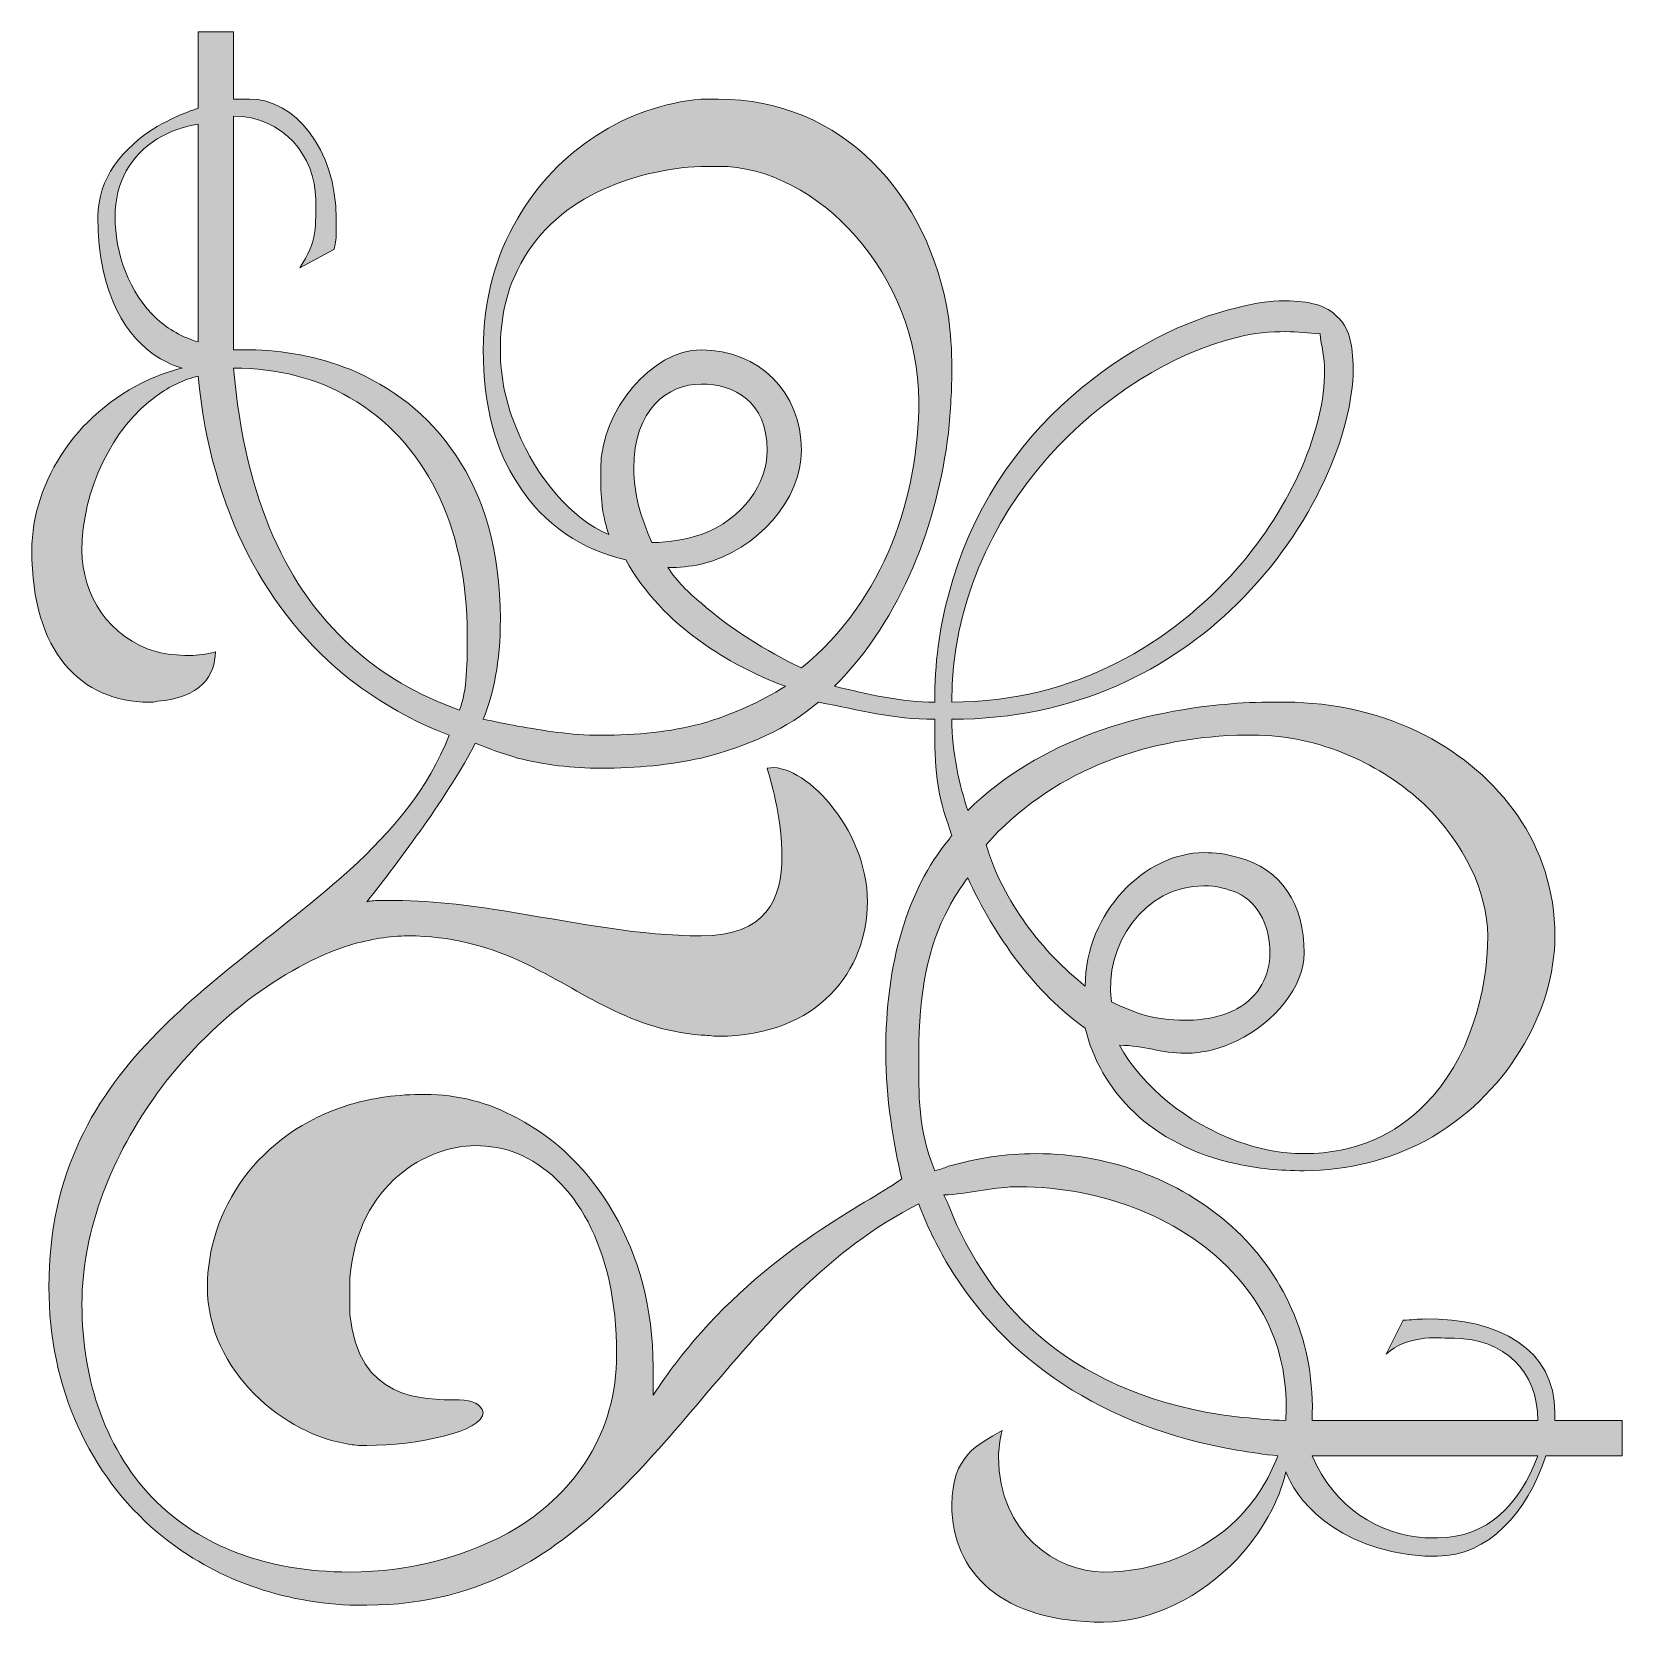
# Model space of a CAD drawing. Header units: inches. Extents: x -140 to 735, y -17 to 858.
import ezdxf

# ---------------------------------------------------------------- set-up
doc = ezdxf.new("R2010")
doc.units = ezdxf.units.IN
doc.header["$MEASUREMENT"] = 0
doc.layers.add('图层 1', color=7, linetype='Continuous')

msp = doc.modelspace()

# ---------------------------------------------------------------- hatches: boundary and pattern name
at = {"layer": '图层 1', "true_color": 0xffffff}
h = msp.add_hatch(color=7, dxfattribs=at)
h.dxf.hatch_style = 2
edge = h.paths.add_edge_path()
edge.add_spline(control_points=[(-140.3, 572.71), (-140.3, 516.85), (-113.32, 489.23), (-75.65, 489.23), (-74.39, 489.23), (-72.52, 489.23), (-71.26, 489.85), (-47.41, 491.11), (-39.25, 504.29), (-39.25, 516.85), (-44.9, 515.59), (-48.03, 514.96), (-53.69, 514.96), (-59.96, 514.96), (-66.24, 515.59), (-71.26, 516.85), (-98.25, 524.37), (-112.69, 548.86), (-112.69, 572.71), (-112.69, 605.34), (-96.37, 640.5), (-71.26, 658.07), (-64.35, 663.09), (-56.82, 666.85), (-48.67, 668.74), (-41.76, 594.05), (-10.37, 537.56), (34.82, 501.78), (51.76, 488.6), (69.96, 478.55), (89.42, 471.03), (78.12, 441.52), (58.04, 418.3), (34.82, 396.96), (1.55, 366.82), (-38.62, 340.47), (-71.26, 307.2), (-105.16, 272.68), (-130.89, 230.63), (-130.89, 167.23), (-130.89, 111.36), (-108.29, 63.66), (-71.26, 32.28), (-43.02, 8.43), (-6.61, -6.02), (34.82, -7.89), (37.95, -7.89), (41.09, -7.89), (44.23, -7.89), (76.25, -7.89), (103.23, -0.37), (127.09, 12.19), (166.62, 33.53), (197.39, 68.68), (228.14, 105.08), (262.66, 145.88), (298.44, 187.94), (348.03, 213.04), (352.42, 201.12), (358.07, 189.82), (364.35, 179.15), (395.11, 127.68), (449.08, 90.02), (523.15, 77.47), (530.68, 76.2), (538.22, 74.96), (545.74, 74.33), (540.72, 61.15), (533.2, 49.21), (523.15, 39.18), (504.95, 21.6), (479.22, 10.3), (449.71, 10.3), (423.98, 10.3), (391.96, 31.65), (391.96, 73.7), (391.96, 78.09), (392.6, 82.49), (393.85, 88.14), (380.67, 80.6), (366.23, 74.33), (366.23, 47.34), (366.23, 9.68), (393.85, -17.31), (449.71, -17.31), (476.7, -17.31), (503.69, -2.88), (523.15, 17.21), (536.33, 31.65), (546.37, 48.59), (550.14, 65.54), (554.53, 52.36), (576.5, 22.23), (626.73, 19.09), (628.6, 19.09), (631.12, 19.09), (633.62, 19.09), (661.24, 19.09), (683.21, 42.94), (693.25, 74.33), (693.25, 74.33), (735.3, 74.33), (735.3, 74.33), (735.3, 74.33), (735.3, 93.79), (735.3, 93.79), (735.3, 93.79), (698.27, 93.79), (698.27, 93.79), (698.27, 93.79), (698.27, 98.18), (698.27, 98.18), (698.27, 132.7), (667.52, 150.27), (626.73, 149.64), (622.95, 149.64), (619.18, 149.02), (614.79, 149.02), (614.79, 149.02), (605.37, 130.19), (605.37, 130.19), (611.02, 135.84), (618.56, 137.73), (626.73, 138.99), (632.98, 139.61), (638.64, 138.99), (643.04, 138.99), (670.02, 138.99), (688.85, 120.77), (688.85, 93.79), (688.85, 93.79), (626.73, 93.79), (626.73, 93.79), (626.73, 93.79), (564.57, 93.79), (564.57, 93.79), (566.46, 135.84), (550.14, 172.25), (523.15, 197.98), (494.9, 224.97), (454.74, 240.66), (412.68, 240.66), (395.11, 240.66), (380.04, 238.15), (364.35, 233.75), (361.83, 232.5), (359.33, 231.88), (356.81, 231.26), (347.4, 254.47), (348.02, 272.05), (348.02, 295.91), (348.02, 328.53), (353.05, 355.53), (364.35, 375.62), (367.49, 381.89), (371.25, 387.54), (375.02, 392.57), (389.45, 360.56), (412.68, 328.53), (439.67, 309.71), (447.83, 275.81), (475.45, 245.06), (523.15, 235.02), (534.45, 232.5), (546.37, 231.25), (560.18, 231.25), (584.66, 231.25), (607.26, 237.52), (626.73, 247.57), (671.29, 272.05), (698.27, 318.5), (698.27, 360.56), (698.27, 410.77), (667.52, 449.67), (626.73, 471.03), (603.5, 482.94), (576.5, 489.23), (550.14, 489.23), (541.35, 489.23), (532.56, 489.23), (523.15, 488.6), (470.42, 484.83), (414.57, 468.5), (375.02, 429.6), (370.62, 442.78), (366.23, 461.61), (366.23, 479.81), (434.64, 479.81), (486.74, 507.43), (523.15, 543.21), (565.83, 585.26), (587.17, 638.61), (587.17, 672.5), (587.17, 686.32), (584.66, 696.36), (578.38, 701.38), (572.74, 707.66), (563.32, 710.17), (549.51, 710.17), (541.35, 710.17), (532.56, 708.91), (523.15, 706.41), (467.28, 693.22), (388.19, 641.12), (364.35, 548.22), (359.33, 530.03), (356.81, 510.56), (356.81, 489.23), (338.61, 489.23), (319.78, 493.62), (301.58, 498.01), (339.24, 535.68), (358.07, 587.77), (364.35, 637.36), (365.6, 649.91), (366.23, 661.83), (366.23, 673.14), (366.23, 683.18), (365.6, 692.59), (364.35, 701.38), (353.68, 768.53), (305.97, 821.27), (237.56, 821.27), (234.43, 821.27), (231.27, 821.27), (228.14, 821.27), (187.34, 817.5), (149.05, 793.65), (127.09, 755.36), (115.16, 735.28), (108.25, 710.8), (108.25, 683.18), (108.25, 651.79), (115.16, 627.94), (127.09, 609.74), (141.52, 586.52), (163.49, 572.71), (186.71, 567.68), (196.76, 549.48), (211.2, 534.42), (228.14, 522.49), (241.95, 512.45), (257.65, 504.29), (274.59, 498.01), (260.78, 489.23), (245.08, 482.31), (228.14, 477.29), (211.2, 472.9), (193, 471.03), (172.9, 471.03), (155.96, 471.03), (142.15, 473.53), (127.09, 476.04), (120.8, 477.29), (114.54, 478.55), (108.25, 479.81), (113.9, 493.62), (117.67, 511.19), (117.67, 535.04), (117.67, 610.99), (80.01, 653.67), (34.82, 672.5), (17.24, 679.41), (-2.22, 683.18), (-20.42, 683.18), (-20.42, 683.18), (-29.21, 683.18), (-29.21, 683.18), (-29.21, 683.18), (-29.21, 811.86), (-29.21, 811.86), (-2.22, 811.86), (15.98, 789.88), (15.98, 766.04), (15.98, 752.23), (17.24, 742.81), (7.2, 728.38), (7.2, 728.38), (26.03, 738.42), (26.03, 738.42), (26.66, 740.92), (27.28, 744.07), (27.28, 747.2), (27.28, 747.2), (27.28, 755.36), (27.28, 755.36), (27.28, 794.28), (4.06, 821.27), (-20.42, 821.27), (-20.42, 821.27), (-29.21, 821.27), (-29.21, 821.27), (-29.21, 821.27), (-29.21, 858.31), (-29.21, 858.31), (-29.21, 858.31), (-48.67, 858.31), (-48.67, 858.31), (-48.67, 858.31), (-48.67, 816.25), (-48.67, 816.25), (-56.82, 813.74), (-64.35, 809.97), (-71.26, 806.21), (-90.72, 794.28), (-103.9, 777.33), (-103.9, 756.62), (-103.9, 712.05), (-86.96, 689.45), (-71.26, 679.41), (-66.24, 676.27), (-61.85, 674.39), (-57.45, 673.14), (-62.48, 671.88), (-66.87, 670.63), (-71.26, 668.74), (-114.58, 651.17), (-140.3, 611), (-140.3, 572.71)], knot_values=[0, 0, 0, 0, 1, 1, 1, 2, 2, 2, 3, 3, 3, 4, 4, 4, 5, 5, 5, 6, 6, 6, 7, 7, 7, 8, 8, 8, 9, 9, 9, 10, 10, 10, 11, 11, 11, 12, 12, 12, 13, 13, 13, 14, 14, 14, 15, 15, 15, 16, 16, 16, 17, 17, 17, 18, 18, 18, 19, 19, 19, 20, 20, 20, 21, 21, 21, 22, 22, 22, 23, 23, 23, 24, 24, 24, 25, 25, 25, 26, 26, 26, 27, 27, 27, 28, 28, 28, 29, 29, 29, 30, 30, 30, 31, 31, 31, 32, 32, 32, 33, 33, 33, 34, 34, 34, 35, 35, 35, 36, 36, 36, 37, 37, 37, 38, 38, 38, 39, 39, 39, 40, 40, 40, 41, 41, 41, 42, 42, 42, 43, 43, 43, 44, 44, 44, 45, 45, 45, 46, 46, 46, 47, 47, 47, 48, 48, 48, 49, 49, 49, 50, 50, 50, 51, 51, 51, 52, 52, 52, 53, 53, 53, 54, 54, 54, 55, 55, 55, 56, 56, 56, 57, 57, 57, 58, 58, 58, 59, 59, 59, 60, 60, 60, 61, 61, 61, 62, 62, 62, 63, 63, 63, 64, 64, 64, 65, 65, 65, 66, 66, 66, 67, 67, 67, 68, 68, 68, 69, 69, 69, 70, 70, 70, 71, 71, 71, 72, 72, 72, 73, 73, 73, 74, 74, 74, 75, 75, 75, 76, 76, 76, 77, 77, 77, 78, 78, 78, 79, 79, 79, 80, 80, 80, 81, 81, 81, 82, 82, 82, 83, 83, 83, 84, 84, 84, 85, 85, 85, 86, 86, 86, 87, 87, 87, 88, 88, 88, 89, 89, 89, 90, 90, 90, 91, 91, 91, 92, 92, 92, 93, 93, 93, 94, 94, 94, 95, 95, 95, 96, 96, 96, 97, 97, 97, 98, 98, 98, 99, 99, 99, 100, 100, 100, 101, 101, 101, 102, 102, 102, 103, 103, 103, 104, 104, 104, 105, 105, 105, 106, 106, 106, 106], degree=3, periodic=1)
edge = h.paths.add_edge_path()
edge.add_spline(control_points=[(626.73, 74.34), (626.73, 74.34), (688.86, 74.34), (688.86, 74.34), (678.82, 47.34), (661.24, 29.14), (633.62, 29.14), (631.12, 29.14), (628.6, 29.14), (626.73, 29.14), (600.98, 31.02), (577.13, 45.46), (564.57, 74.34), (564.57, 74.34), (626.73, 74.34), (626.73, 74.34)], knot_values=[0, 0, 0, 0, 1, 1, 1, 2, 2, 2, 3, 3, 3, 4, 4, 4, 5, 5, 5, 5], degree=3, periodic=1)
edge = h.paths.add_edge_path()
edge.add_spline(control_points=[(364.35, 218.07), (376.9, 218.7), (390.08, 222.46), (403.26, 222.46), (448.45, 222.46), (494.9, 204.88), (523.15, 172.87), (541.35, 152.8), (552.03, 125.8), (550.14, 93.79), (540.72, 93.79), (531.94, 95.04), (523.15, 95.67), (434.02, 106.97), (386.95, 154.67), (364.35, 212.42), (363.72, 214.3), (362.47, 216.19), (361.83, 218.07), (362.47, 218.07), (363.72, 218.07), (364.35, 218.07)], knot_values=[0, 0, 0, 0, 1, 1, 1, 2, 2, 2, 3, 3, 3, 4, 4, 4, 5, 5, 5, 6, 6, 6, 7, 7, 7, 7], degree=3, periodic=1)
edge = h.paths.add_edge_path()
edge.add_spline(control_points=[(504.95, 388.18), (511.85, 388.18), (518.13, 386.29), (523.15, 384.41), (536.33, 378.13), (541.35, 364.32), (541.35, 351.14), (541.35, 339.2), (535.71, 327.29), (523.15, 320.38), (516.25, 316.61), (506.84, 314.11), (494.9, 314.11), (476.7, 314.11), (467.91, 317.87), (454.11, 324.15), (449.71, 355.53), (472.3, 388.18), (504.95, 388.18)], knot_values=[0, 0, 0, 0, 1, 1, 1, 2, 2, 2, 3, 3, 3, 4, 4, 4, 5, 5, 5, 6, 6, 6, 6], degree=3, periodic=1)
edge = h.paths.add_edge_path()
edge.add_spline(control_points=[(523.15, 471.03), (526.29, 471.03), (528.8, 471.03), (531.94, 471.03), (569.6, 471.03), (602.87, 454.7), (626.73, 432.73), (648.06, 411.39), (661.24, 385.02), (661.24, 360.56), (661.24, 329.79), (651.2, 292.13), (626.73, 267.66), (610.4, 251.33), (589.06, 240.66), (560.18, 240.66), (547.63, 240.66), (535.08, 243.17), (523.15, 247.57), (495.53, 257.61), (471.06, 277.7), (458.5, 300.3), (472.31, 300.3), (481.09, 295.91), (494.9, 295.91), (504.32, 295.91), (514.36, 298.41), (523.15, 302.8), (543.87, 312.84), (560.18, 332.31), (560.18, 351.14), (560.18, 377.5), (548.27, 397.58), (523.15, 403.86), (517.49, 405.75), (511.23, 406.38), (504.95, 406.38), (472.94, 406.38), (439.67, 373.74), (439.67, 332.93), (416.44, 351.14), (394.48, 379.38), (385.06, 410.77), (420.21, 450.31), (470.43, 469.14), (523.15, 471.03)], knot_values=[0, 0, 0, 0, 1, 1, 1, 2, 2, 2, 3, 3, 3, 4, 4, 4, 5, 5, 5, 6, 6, 6, 7, 7, 7, 8, 8, 8, 9, 9, 9, 10, 10, 10, 11, 11, 11, 12, 12, 12, 13, 13, 13, 14, 14, 14, 15, 15, 15, 15], degree=3, periodic=1)
edge = h.paths.add_edge_path()
edge.add_spline(control_points=[(523.15, 690.08), (532.56, 692.6), (541.98, 693.23), (550.14, 693.23), (556.42, 693.23), (562.7, 692.6), (568.97, 691.97), (569.6, 685.69), (571.49, 678.79), (571.49, 671.88), (571.49, 639.87), (553.91, 597.81), (523.15, 562.67), (487.38, 521.87), (434.03, 489.23), (366.23, 489.23), (366.23, 596.56), (454.11, 673.14), (523.15, 690.08)], knot_values=[0, 0, 0, 0, 1, 1, 1, 2, 2, 2, 3, 3, 3, 4, 4, 4, 5, 5, 5, 6, 6, 6, 6], degree=3, periodic=1)
edge = h.paths.add_edge_path()
edge.add_spline(control_points=[(201.15, 577.1), (194.87, 590.91), (191.11, 604.09), (191.11, 617.9), (191.11, 650.54), (209.94, 664.35), (228.14, 664.35), (246.34, 664.35), (264.54, 654.94), (264.54, 627.95), (264.54, 609.74), (251.99, 590.28), (228.14, 581.5), (219.98, 578.98), (211.2, 577.1), (201.15, 577.1)], knot_values=[0, 0, 0, 0, 1, 1, 1, 2, 2, 2, 3, 3, 3, 4, 4, 4, 5, 5, 5, 5], degree=3, periodic=1)
edge = h.paths.add_edge_path()
edge.add_spline(control_points=[(228.14, 543.84), (221.24, 549.49), (214.96, 555.75), (209.94, 563.29), (216.22, 563.29), (221.86, 563.92), (228.14, 565.17), (260.15, 573.33), (283.37, 600.96), (283.37, 627.95), (283.37, 659.96), (260.15, 683.18), (228.14, 683.18), (201.15, 683.18), (172.91, 649.91), (172.91, 617.9), (172.91, 604.09), (172.91, 595.31), (177.3, 581.5), (156.58, 590.29), (137.76, 612.88), (127.09, 638.61), (120.8, 653.04), (117.67, 668.12), (117.67, 683.18), (117.67, 700.12), (120.8, 714.56), (127.09, 727.12), (145.92, 766.66), (190.48, 782.35), (228.14, 784.24), (231.27, 784.24), (234.43, 784.24), (237.56, 784.24), (292.79, 784.24), (348.03, 723.98), (348.03, 654.94), (348.03, 603.46), (329.82, 545.72), (283.37, 508.06), (263.92, 517.47), (244.46, 529.4), (228.14, 543.84)], knot_values=[0, 0, 0, 0, 1, 1, 1, 2, 2, 2, 3, 3, 3, 4, 4, 4, 5, 5, 5, 6, 6, 6, 7, 7, 7, 8, 8, 8, 9, 9, 9, 10, 10, 10, 11, 11, 11, 12, 12, 12, 13, 13, 13, 14, 14, 14, 14], degree=3, periodic=1)
edge = h.paths.add_edge_path()
edge.add_spline(control_points=[(127.09, 458.47), (142.16, 454.7), (157.21, 452.83), (172.91, 452.83), (193, 452.83), (211.2, 454.7), (228.14, 458.47), (253.88, 464.74), (275.85, 474.79), (292.79, 489.23), (316.65, 484.83), (332.96, 479.82), (356.81, 479.82), (356.81, 457.84), (356.81, 442.15), (364.35, 421.44), (364.98, 419.56), (365.6, 417.67), (366.23, 415.8), (365.6, 415.17), (364.98, 413.91), (364.35, 413.27), (341.75, 385.66), (329.82, 346.12), (329.82, 295.91), (329.82, 272.06), (334.22, 245.06), (338.61, 226.85), (322.92, 214.93), (272.71, 192.33), (228.14, 142.12), (218.73, 131.45), (209.94, 120.15), (201.78, 107.6), (201.78, 107.6), (201.78, 115.76), (201.78, 115.76), (201.78, 115.76), (201.78, 123.29), (201.78, 123.29), (201.78, 187.94), (169.15, 238.15), (127.09, 260.13), (111.39, 268.91), (93.81, 273.3), (76.25, 273.3), (61.18, 273.3), (47.37, 271.42), (34.82, 267.66), (-16.65, 251.97), (-43.64, 208.65), (-43.64, 167.23), (-43.64, 120.78), (-0.95, 85.62), (34.82, 80.61), (37.95, 79.98), (41.09, 79.98), (44.23, 79.98), (71.22, 79.98), (108.25, 87.52), (108.25, 98.18), (106.99, 102.58), (102.6, 105.09), (95.07, 105.09), (74.36, 105.09), (39.21, 105.09), (34.82, 152.17), (34.82, 155.3), (34.82, 158.44), (34.82, 162.2), (34.82, 165.35), (34.82, 168.47), (34.82, 172.25), (39.21, 224.97), (78.12, 245.06), (103.86, 245.06), (111.39, 245.06), (119.55, 243.8), (127.09, 240.66), (157.83, 228.11), (181.69, 189.82), (181.69, 130.19), (181.69, 86.88), (159.09, 54.87), (127.09, 34.78), (100.73, 19.09), (68.09, 10.31), (34.82, 10.31), (-12.26, 10.31), (-47.41, 25.37), (-71.26, 48.59), (-99.51, 76.21), (-112.69, 115.76), (-112.69, 157.81), (-112.69, 199.24), (-95.74, 240.04), (-71.26, 273.93), (-42.38, 313.48), (-2.22, 343.6), (34.82, 355.53), (46.11, 358.67), (56.78, 360.56), (66.83, 360.56), (90.68, 360.56), (109.51, 354.91), (127.09, 347.37), (160.36, 332.31), (186.71, 309.08), (228.14, 305.94), (231.27, 305.94), (234.43, 305.32), (237.56, 305.32), (292.79, 305.32), (319.78, 341.73), (319.78, 379.38), (319.78, 420.19), (283.37, 457.22), (264.54, 452.83), (267.69, 442.78), (272.71, 422.69), (272.71, 404.49), (272.71, 380.63), (263.92, 360.56), (228.14, 360.56), (194.87, 360.56), (160.98, 367.45), (127.09, 373.11), (104.49, 376.87), (81.9, 380.01), (59.93, 380.01), (59.93, 380.01), (51.76, 380.01), (51.76, 380.01), (49.25, 380.01), (46.74, 380.01), (44.23, 379.38), (62.44, 402.6), (89.42, 438.39), (103.86, 466.64), (111.39, 463.48), (118.93, 460.98), (127.09, 458.47)], knot_values=[0, 0, 0, 0, 1, 1, 1, 2, 2, 2, 3, 3, 3, 4, 4, 4, 5, 5, 5, 6, 6, 6, 7, 7, 7, 8, 8, 8, 9, 9, 9, 10, 10, 10, 11, 11, 11, 12, 12, 12, 13, 13, 13, 14, 14, 14, 15, 15, 15, 16, 16, 16, 17, 17, 17, 18, 18, 18, 19, 19, 19, 20, 20, 20, 21, 21, 21, 22, 22, 22, 23, 23, 23, 24, 24, 24, 25, 25, 25, 26, 26, 26, 27, 27, 27, 28, 28, 28, 29, 29, 29, 30, 30, 30, 31, 31, 31, 32, 32, 32, 33, 33, 33, 34, 34, 34, 35, 35, 35, 36, 36, 36, 37, 37, 37, 38, 38, 38, 39, 39, 39, 40, 40, 40, 41, 41, 41, 42, 42, 42, 43, 43, 43, 44, 44, 44, 45, 45, 45, 46, 46, 46, 47, 47, 47, 47], degree=3, periodic=1)
edge = h.paths.add_edge_path()
edge.add_spline(control_points=[(34.82, 656.82), (75.62, 633.59), (99.47, 586.52), (99.47, 526.26), (99.47, 512.45), (99.47, 494.87), (95.08, 484.83), (72.48, 492.99), (52.39, 504.29), (34.82, 520.61), (0.92, 551.36), (-22.93, 599.7), (-29.21, 673.14), (-4.73, 673.14), (16.61, 667.48), (34.82, 656.82)], knot_values=[0, 0, 0, 0, 1, 1, 1, 2, 2, 2, 3, 3, 3, 4, 4, 4, 5, 5, 5, 5], degree=3, periodic=1)
edge = h.paths.add_edge_path()
edge.add_spline(control_points=[(-71.26, 700.12), (-86.96, 714.56), (-94.48, 736.53), (-94.48, 756.62), (-94.48, 775.45), (-85.7, 790.52), (-71.26, 799.3), (-64.99, 803.07), (-57.45, 806.21), (-48.67, 807.46), (-48.67, 807.46), (-48.67, 687.58), (-48.67, 687.58), (-57.45, 690.08), (-64.99, 694.48), (-71.26, 700.12)], knot_values=[0, 0, 0, 0, 1, 1, 1, 2, 2, 2, 3, 3, 3, 4, 4, 4, 5, 5, 5, 5], degree=3, periodic=1)

# ---------------------------------------------------------------- linework, layer by layer
at = {"layer": '图层 1', "lineweight": 0}
for points, knots in [([(-140.3, 572.71), (-140.3, 516.85), (-113.32, 489.23), (-75.65, 489.23), (-74.39, 489.23), (-72.52, 489.23), (-71.26, 489.85), (-47.41, 491.11), (-39.25, 504.29), (-39.25, 516.85), (-44.9, 515.59), (-48.03, 514.96), (-53.69, 514.96), (-59.96, 514.96), (-66.24, 515.59), (-71.26, 516.85), (-98.25, 524.37), (-112.69, 548.86), (-112.69, 572.71), (-112.69, 605.34), (-96.37, 640.5), (-71.26, 658.07), (-64.35, 663.09), (-56.82, 666.85), (-48.67, 668.74), (-41.76, 594.05), (-10.37, 537.56), (34.82, 501.78), (51.76, 488.6), (69.96, 478.55), (89.42, 471.03), (78.12, 441.52), (58.04, 418.3), (34.82, 396.96), (1.55, 366.82), (-38.62, 340.47), (-71.26, 307.2), (-105.16, 272.68), (-130.89, 230.63), (-130.89, 167.23), (-130.89, 111.36), (-108.29, 63.66), (-71.26, 32.28), (-43.02, 8.43), (-6.61, -6.02), (34.82, -7.89), (37.95, -7.89), (41.09, -7.89), (44.23, -7.89), (76.25, -7.89), (103.23, -0.37), (127.09, 12.19), (166.62, 33.53), (197.39, 68.68), (228.14, 105.08), (262.66, 145.88), (298.44, 187.94), (348.03, 213.04), (352.42, 201.12), (358.07, 189.82), (364.35, 179.15), (395.11, 127.68), (449.08, 90.02), (523.15, 77.47), (530.68, 76.2), (538.22, 74.96), (545.74, 74.33), (540.72, 61.15), (533.2, 49.21), (523.15, 39.18), (504.95, 21.6), (479.22, 10.3), (449.71, 10.3), (423.98, 10.3), (391.96, 31.65), (391.96, 73.7), (391.96, 78.09), (392.6, 82.49), (393.85, 88.14), (380.67, 80.6), (366.23, 74.33), (366.23, 47.34), (366.23, 9.68), (393.85, -17.31), (449.71, -17.31), (476.7, -17.31), (503.69, -2.88), (523.15, 17.21), (536.33, 31.65), (546.37, 48.59), (550.14, 65.54), (554.53, 52.36), (576.5, 22.23), (626.73, 19.09), (628.6, 19.09), (631.12, 19.09), (633.62, 19.09), (661.24, 19.09), (683.21, 42.94), (693.25, 74.33), (693.25, 74.33), (735.3, 74.33), (735.3, 74.33), (735.3, 74.33), (735.3, 93.79), (735.3, 93.79), (735.3, 93.79), (698.27, 93.79), (698.27, 93.79), (698.27, 93.79), (698.27, 98.18), (698.27, 98.18), (698.27, 132.7), (667.52, 150.27), (626.73, 149.64), (622.95, 149.64), (619.18, 149.02), (614.79, 149.02), (614.79, 149.02), (605.37, 130.19), (605.37, 130.19), (611.02, 135.84), (618.56, 137.73), (626.73, 138.99), (632.98, 139.61), (638.64, 138.99), (643.04, 138.99), (670.02, 138.99), (688.85, 120.77), (688.85, 93.79), (688.85, 93.79), (626.73, 93.79), (626.73, 93.79), (626.73, 93.79), (564.57, 93.79), (564.57, 93.79), (566.46, 135.84), (550.14, 172.25), (523.15, 197.98), (494.9, 224.97), (454.74, 240.66), (412.68, 240.66), (395.11, 240.66), (380.04, 238.15), (364.35, 233.75), (361.83, 232.5), (359.33, 231.88), (356.81, 231.26), (347.4, 254.47), (348.02, 272.05), (348.02, 295.91), (348.02, 328.53), (353.05, 355.53), (364.35, 375.62), (367.49, 381.89), (371.25, 387.54), (375.02, 392.57), (389.45, 360.56), (412.68, 328.53), (439.67, 309.71), (447.83, 275.81), (475.45, 245.06), (523.15, 235.02), (534.45, 232.5), (546.37, 231.25), (560.18, 231.25), (584.66, 231.25), (607.26, 237.52), (626.73, 247.57), (671.29, 272.05), (698.27, 318.5), (698.27, 360.56), (698.27, 410.77), (667.52, 449.67), (626.73, 471.03), (603.5, 482.94), (576.5, 489.23), (550.14, 489.23), (541.35, 489.23), (532.56, 489.23), (523.15, 488.6), (470.42, 484.83), (414.57, 468.5), (375.02, 429.6), (370.62, 442.78), (366.23, 461.61), (366.23, 479.81), (434.64, 479.81), (486.74, 507.43), (523.15, 543.21), (565.83, 585.26), (587.17, 638.61), (587.17, 672.5), (587.17, 686.32), (584.66, 696.36), (578.38, 701.38), (572.74, 707.66), (563.32, 710.17), (549.51, 710.17), (541.35, 710.17), (532.56, 708.91), (523.15, 706.41), (467.28, 693.22), (388.19, 641.12), (364.35, 548.22), (359.33, 530.03), (356.81, 510.56), (356.81, 489.23), (338.61, 489.23), (319.78, 493.62), (301.58, 498.01), (339.24, 535.68), (358.07, 587.77), (364.35, 637.36), (365.6, 649.91), (366.23, 661.83), (366.23, 673.14), (366.23, 683.18), (365.6, 692.59), (364.35, 701.38), (353.68, 768.53), (305.97, 821.27), (237.56, 821.27), (234.43, 821.27), (231.27, 821.27), (228.14, 821.27), (187.34, 817.5), (149.05, 793.65), (127.09, 755.36), (115.16, 735.28), (108.25, 710.8), (108.25, 683.18), (108.25, 651.79), (115.16, 627.94), (127.09, 609.74), (141.52, 586.52), (163.49, 572.71), (186.71, 567.68), (196.76, 549.48), (211.2, 534.42), (228.14, 522.49), (241.95, 512.45), (257.65, 504.29), (274.59, 498.01), (260.78, 489.23), (245.08, 482.31), (228.14, 477.29), (211.2, 472.9), (193, 471.03), (172.9, 471.03), (155.96, 471.03), (142.15, 473.53), (127.09, 476.04), (120.8, 477.29), (114.54, 478.55), (108.25, 479.81), (113.9, 493.62), (117.67, 511.19), (117.67, 535.04), (117.67, 610.99), (80.01, 653.67), (34.82, 672.5), (17.24, 679.41), (-2.22, 683.18), (-20.42, 683.18), (-20.42, 683.18), (-29.21, 683.18), (-29.21, 683.18), (-29.21, 683.18), (-29.21, 811.86), (-29.21, 811.86), (-2.22, 811.86), (15.98, 789.88), (15.98, 766.04), (15.98, 752.23), (17.24, 742.81), (7.2, 728.38), (7.2, 728.38), (26.03, 738.42), (26.03, 738.42), (26.66, 740.92), (27.28, 744.07), (27.28, 747.2), (27.28, 747.2), (27.28, 755.36), (27.28, 755.36), (27.28, 794.28), (4.06, 821.27), (-20.42, 821.27), (-20.42, 821.27), (-29.21, 821.27), (-29.21, 821.27), (-29.21, 821.27), (-29.21, 858.31), (-29.21, 858.31), (-29.21, 858.31), (-48.67, 858.31), (-48.67, 858.31), (-48.67, 858.31), (-48.67, 816.25), (-48.67, 816.25), (-56.82, 813.74), (-64.35, 809.97), (-71.26, 806.21), (-90.72, 794.28), (-103.9, 777.33), (-103.9, 756.62), (-103.9, 712.05), (-86.96, 689.45), (-71.26, 679.41), (-66.24, 676.27), (-61.85, 674.39), (-57.45, 673.14), (-62.48, 671.88), (-66.87, 670.63), (-71.26, 668.74), (-114.58, 651.17), (-140.3, 611), (-140.3, 572.71)], [0, 0, 0, 0, 1, 1, 1, 2, 2, 2, 3, 3, 3, 4, 4, 4, 5, 5, 5, 6, 6, 6, 7, 7, 7, 8, 8, 8, 9, 9, 9, 10, 10, 10, 11, 11, 11, 12, 12, 12, 13, 13, 13, 14, 14, 14, 15, 15, 15, 16, 16, 16, 17, 17, 17, 18, 18, 18, 19, 19, 19, 20, 20, 20, 21, 21, 21, 22, 22, 22, 23, 23, 23, 24, 24, 24, 25, 25, 25, 26, 26, 26, 27, 27, 27, 28, 28, 28, 29, 29, 29, 30, 30, 30, 31, 31, 31, 32, 32, 32, 33, 33, 33, 34, 34, 34, 35, 35, 35, 36, 36, 36, 37, 37, 37, 38, 38, 38, 39, 39, 39, 40, 40, 40, 41, 41, 41, 42, 42, 42, 43, 43, 43, 44, 44, 44, 45, 45, 45, 46, 46, 46, 47, 47, 47, 48, 48, 48, 49, 49, 49, 50, 50, 50, 51, 51, 51, 52, 52, 52, 53, 53, 53, 54, 54, 54, 55, 55, 55, 56, 56, 56, 57, 57, 57, 58, 58, 58, 59, 59, 59, 60, 60, 60, 61, 61, 61, 62, 62, 62, 63, 63, 63, 64, 64, 64, 65, 65, 65, 66, 66, 66, 67, 67, 67, 68, 68, 68, 69, 69, 69, 70, 70, 70, 71, 71, 71, 72, 72, 72, 73, 73, 73, 74, 74, 74, 75, 75, 75, 76, 76, 76, 77, 77, 77, 78, 78, 78, 79, 79, 79, 80, 80, 80, 81, 81, 81, 82, 82, 82, 83, 83, 83, 84, 84, 84, 85, 85, 85, 86, 86, 86, 87, 87, 87, 88, 88, 88, 89, 89, 89, 90, 90, 90, 91, 91, 91, 92, 92, 92, 93, 93, 93, 94, 94, 94, 95, 95, 95, 96, 96, 96, 97, 97, 97, 98, 98, 98, 99, 99, 99, 100, 100, 100, 101, 101, 101, 102, 102, 102, 103, 103, 103, 104, 104, 104, 105, 105, 105, 106, 106, 106, 106]), ([(-71.26, 700.12), (-86.96, 714.56), (-94.48, 736.53), (-94.48, 756.62), (-94.48, 775.45), (-85.7, 790.52), (-71.26, 799.3), (-64.99, 803.07), (-57.45, 806.21), (-48.67, 807.46), (-48.67, 807.46), (-48.67, 687.58), (-48.67, 687.58), (-57.45, 690.08), (-64.99, 694.48), (-71.26, 700.12)], [0, 0, 0, 0, 1, 1, 1, 2, 2, 2, 3, 3, 3, 4, 4, 4, 5, 5, 5, 5]), ([(228.14, 543.84), (221.24, 549.49), (214.96, 555.75), (209.94, 563.29), (216.22, 563.29), (221.86, 563.92), (228.14, 565.17), (260.15, 573.33), (283.37, 600.96), (283.37, 627.95), (283.37, 659.96), (260.15, 683.18), (228.14, 683.18), (201.15, 683.18), (172.91, 649.91), (172.91, 617.9), (172.91, 604.09), (172.91, 595.31), (177.3, 581.5), (156.58, 590.29), (137.76, 612.88), (127.09, 638.61), (120.8, 653.04), (117.67, 668.12), (117.67, 683.18), (117.67, 700.12), (120.8, 714.56), (127.09, 727.12), (145.92, 766.66), (190.48, 782.35), (228.14, 784.24), (231.27, 784.24), (234.43, 784.24), (237.56, 784.24), (292.79, 784.24), (348.03, 723.98), (348.03, 654.94), (348.03, 603.46), (329.82, 545.72), (283.37, 508.06), (263.92, 517.47), (244.46, 529.4), (228.14, 543.84)], [0, 0, 0, 0, 1, 1, 1, 2, 2, 2, 3, 3, 3, 4, 4, 4, 5, 5, 5, 6, 6, 6, 7, 7, 7, 8, 8, 8, 9, 9, 9, 10, 10, 10, 11, 11, 11, 12, 12, 12, 13, 13, 13, 14, 14, 14, 14]), ([(523.15, 690.08), (532.56, 692.6), (541.98, 693.23), (550.14, 693.23), (556.42, 693.23), (562.7, 692.6), (568.97, 691.97), (569.6, 685.69), (571.49, 678.79), (571.49, 671.88), (571.49, 639.87), (553.91, 597.81), (523.15, 562.67), (487.38, 521.87), (434.03, 489.23), (366.23, 489.23), (366.23, 596.56), (454.11, 673.14), (523.15, 690.08)], [0, 0, 0, 0, 1, 1, 1, 2, 2, 2, 3, 3, 3, 4, 4, 4, 5, 5, 5, 6, 6, 6, 6]), ([(34.82, 656.82), (75.62, 633.59), (99.47, 586.52), (99.47, 526.26), (99.47, 512.45), (99.47, 494.87), (95.08, 484.83), (72.48, 492.99), (52.39, 504.29), (34.82, 520.61), (0.92, 551.36), (-22.93, 599.7), (-29.21, 673.14), (-4.73, 673.14), (16.61, 667.48), (34.82, 656.82)], [0, 0, 0, 0, 1, 1, 1, 2, 2, 2, 3, 3, 3, 4, 4, 4, 5, 5, 5, 5]), ([(201.15, 577.1), (194.87, 590.91), (191.11, 604.09), (191.11, 617.9), (191.11, 650.54), (209.94, 664.35), (228.14, 664.35), (246.34, 664.35), (264.54, 654.94), (264.54, 627.95), (264.54, 609.74), (251.99, 590.28), (228.14, 581.5), (219.98, 578.98), (211.2, 577.1), (201.15, 577.1)], [0, 0, 0, 0, 1, 1, 1, 2, 2, 2, 3, 3, 3, 4, 4, 4, 5, 5, 5, 5]), ([(127.09, 458.47), (142.16, 454.7), (157.21, 452.83), (172.91, 452.83), (193, 452.83), (211.2, 454.7), (228.14, 458.47), (253.88, 464.74), (275.85, 474.79), (292.79, 489.23), (316.65, 484.83), (332.96, 479.82), (356.81, 479.82), (356.81, 457.84), (356.81, 442.15), (364.35, 421.44), (364.98, 419.56), (365.6, 417.67), (366.23, 415.8), (365.6, 415.17), (364.98, 413.91), (364.35, 413.27), (341.75, 385.66), (329.82, 346.12), (329.82, 295.91), (329.82, 272.06), (334.22, 245.06), (338.61, 226.85), (322.92, 214.93), (272.71, 192.33), (228.14, 142.12), (218.73, 131.45), (209.94, 120.15), (201.78, 107.6), (201.78, 107.6), (201.78, 115.76), (201.78, 115.76), (201.78, 115.76), (201.78, 123.29), (201.78, 123.29), (201.78, 187.94), (169.15, 238.15), (127.09, 260.13), (111.39, 268.91), (93.81, 273.3), (76.25, 273.3), (61.18, 273.3), (47.37, 271.42), (34.82, 267.66), (-16.65, 251.97), (-43.64, 208.65), (-43.64, 167.23), (-43.64, 120.78), (-0.95, 85.62), (34.82, 80.61), (37.95, 79.98), (41.09, 79.98), (44.23, 79.98), (71.22, 79.98), (108.25, 87.52), (108.25, 98.18), (106.99, 102.58), (102.6, 105.09), (95.07, 105.09), (74.36, 105.09), (39.21, 105.09), (34.82, 152.17), (34.82, 155.3), (34.82, 158.44), (34.82, 162.2), (34.82, 165.35), (34.82, 168.47), (34.82, 172.25), (39.21, 224.97), (78.12, 245.06), (103.86, 245.06), (111.39, 245.06), (119.55, 243.8), (127.09, 240.66), (157.83, 228.11), (181.69, 189.82), (181.69, 130.19), (181.69, 86.88), (159.09, 54.87), (127.09, 34.78), (100.73, 19.09), (68.09, 10.31), (34.82, 10.31), (-12.26, 10.31), (-47.41, 25.37), (-71.26, 48.59), (-99.51, 76.21), (-112.69, 115.76), (-112.69, 157.81), (-112.69, 199.24), (-95.74, 240.04), (-71.26, 273.93), (-42.38, 313.48), (-2.22, 343.6), (34.82, 355.53), (46.11, 358.67), (56.78, 360.56), (66.83, 360.56), (90.68, 360.56), (109.51, 354.91), (127.09, 347.37), (160.36, 332.31), (186.71, 309.08), (228.14, 305.94), (231.27, 305.94), (234.43, 305.32), (237.56, 305.32), (292.79, 305.32), (319.78, 341.73), (319.78, 379.38), (319.78, 420.19), (283.37, 457.22), (264.54, 452.83), (267.69, 442.78), (272.71, 422.69), (272.71, 404.49), (272.71, 380.63), (263.92, 360.56), (228.14, 360.56), (194.87, 360.56), (160.98, 367.45), (127.09, 373.11), (104.49, 376.87), (81.9, 380.01), (59.93, 380.01), (59.93, 380.01), (51.76, 380.01), (51.76, 380.01), (49.25, 380.01), (46.74, 380.01), (44.23, 379.38), (62.44, 402.6), (89.42, 438.39), (103.86, 466.64), (111.39, 463.48), (118.93, 460.98), (127.09, 458.47)], [0, 0, 0, 0, 1, 1, 1, 2, 2, 2, 3, 3, 3, 4, 4, 4, 5, 5, 5, 6, 6, 6, 7, 7, 7, 8, 8, 8, 9, 9, 9, 10, 10, 10, 11, 11, 11, 12, 12, 12, 13, 13, 13, 14, 14, 14, 15, 15, 15, 16, 16, 16, 17, 17, 17, 18, 18, 18, 19, 19, 19, 20, 20, 20, 21, 21, 21, 22, 22, 22, 23, 23, 23, 24, 24, 24, 25, 25, 25, 26, 26, 26, 27, 27, 27, 28, 28, 28, 29, 29, 29, 30, 30, 30, 31, 31, 31, 32, 32, 32, 33, 33, 33, 34, 34, 34, 35, 35, 35, 36, 36, 36, 37, 37, 37, 38, 38, 38, 39, 39, 39, 40, 40, 40, 41, 41, 41, 42, 42, 42, 43, 43, 43, 44, 44, 44, 45, 45, 45, 46, 46, 46, 47, 47, 47, 47]), ([(523.15, 471.03), (526.29, 471.03), (528.8, 471.03), (531.94, 471.03), (569.6, 471.03), (602.87, 454.7), (626.73, 432.73), (648.06, 411.39), (661.24, 385.02), (661.24, 360.56), (661.24, 329.79), (651.2, 292.13), (626.73, 267.66), (610.4, 251.33), (589.06, 240.66), (560.18, 240.66), (547.63, 240.66), (535.08, 243.17), (523.15, 247.57), (495.53, 257.61), (471.06, 277.7), (458.5, 300.3), (472.31, 300.3), (481.09, 295.91), (494.9, 295.91), (504.32, 295.91), (514.36, 298.41), (523.15, 302.8), (543.87, 312.84), (560.18, 332.31), (560.18, 351.14), (560.18, 377.5), (548.27, 397.58), (523.15, 403.86), (517.49, 405.75), (511.23, 406.38), (504.95, 406.38), (472.94, 406.38), (439.67, 373.74), (439.67, 332.93), (416.44, 351.14), (394.48, 379.38), (385.06, 410.77), (420.21, 450.31), (470.43, 469.14), (523.15, 471.03)], [0, 0, 0, 0, 1, 1, 1, 2, 2, 2, 3, 3, 3, 4, 4, 4, 5, 5, 5, 6, 6, 6, 7, 7, 7, 8, 8, 8, 9, 9, 9, 10, 10, 10, 11, 11, 11, 12, 12, 12, 13, 13, 13, 14, 14, 14, 15, 15, 15, 15]), ([(504.95, 388.18), (511.85, 388.18), (518.13, 386.29), (523.15, 384.41), (536.33, 378.13), (541.35, 364.32), (541.35, 351.14), (541.35, 339.2), (535.71, 327.29), (523.15, 320.38), (516.25, 316.61), (506.84, 314.11), (494.9, 314.11), (476.7, 314.11), (467.91, 317.87), (454.11, 324.15), (449.71, 355.53), (472.3, 388.18), (504.95, 388.18)], [0, 0, 0, 0, 1, 1, 1, 2, 2, 2, 3, 3, 3, 4, 4, 4, 5, 5, 5, 6, 6, 6, 6]), ([(364.35, 218.07), (376.9, 218.7), (390.08, 222.46), (403.26, 222.46), (448.45, 222.46), (494.9, 204.88), (523.15, 172.87), (541.35, 152.8), (552.03, 125.8), (550.14, 93.79), (540.72, 93.79), (531.94, 95.04), (523.15, 95.67), (434.02, 106.97), (386.95, 154.67), (364.35, 212.42), (363.72, 214.3), (362.47, 216.19), (361.83, 218.07), (362.47, 218.07), (363.72, 218.07), (364.35, 218.07)], [0, 0, 0, 0, 1, 1, 1, 2, 2, 2, 3, 3, 3, 4, 4, 4, 5, 5, 5, 6, 6, 6, 7, 7, 7, 7]), ([(626.73, 74.34), (626.73, 74.34), (688.86, 74.34), (688.86, 74.34), (678.82, 47.34), (661.24, 29.14), (633.62, 29.14), (631.12, 29.14), (628.6, 29.14), (626.73, 29.14), (600.98, 31.02), (577.13, 45.46), (564.57, 74.34), (564.57, 74.34), (626.73, 74.34), (626.73, 74.34)], [0, 0, 0, 0, 1, 1, 1, 2, 2, 2, 3, 3, 3, 4, 4, 4, 5, 5, 5, 5])]:
    msp.add_open_spline(points, degree=3, knots=knots, dxfattribs=at)

doc.saveas('drawing.dxf')
